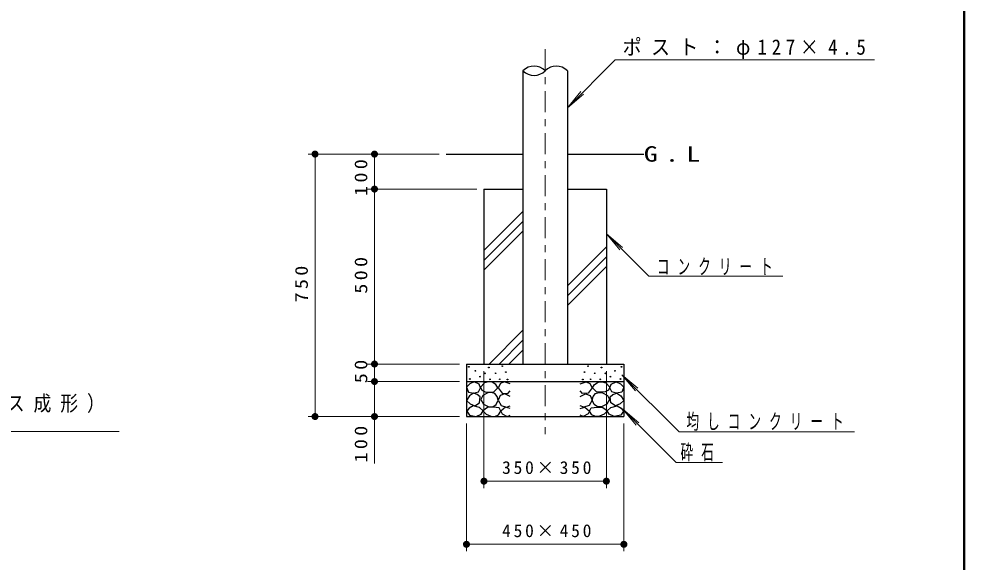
# Model space of a CAD drawing. Units: millimetres on the paper, with parts at other scales. Extents: x -365 to 0, y -54 to 257.
# Drawn here: x -135.1 to 0, y 76.4 to 154 of the extents above; entities that cross this region are included whole.
import ezdxf

# ---------------------------------------------------------------- set-up
doc = ezdxf.new("R2010")
doc.units = ezdxf.units.MM
doc.linetypes.add('USER2', pattern=[6, 3, -1, 1, -1])
doc.layers.add('LY_1', color=7, linetype='Continuous', lineweight=13)
doc.styles.add('ＭＳ ゴシック', font='')
doc.styles.get('ＭＳ ゴシック').set_extended_font_data('MS Gothic')

# ---------------------------------------------------------------- blocks, each defined once
blk = doc.blocks.new('filled_dot')
at = {"color": 0, "linetype": 'Continuous', "lineweight": -2, "const_width": 1.25}
blk.add_lwpolyline([(-0.625, 0, 1), (0.625, 0, 1)], format="xyb", close=True, dxfattribs=at)

msp = doc.modelspace()

# ---------------------------------------------------------------- linework, layer by layer
at = {"layer": 'LY_1', "lineweight": 50}
msp.add_line((0, 0), (0, 257), dxfattribs=at)
at = {"layer": 'LY_1', "linetype": 'USER2'}
msp.add_line((-59.876, 149.653), (-59.876, 94.653), dxfattribs=at)
at = {"layer": 'LY_1'}
for p, q in [((-49.878, 148.104), (-56.701, 141.281)), ((-49.878, 148.104), (-12.791, 148.104)), ((-56.701, 141.281), (-54.773, 143.579)), ((-56.701, 141.281), (-54.403, 143.209)), ((-75.013, 134.653), (-93.767, 134.653)), ((-92.767, 97.153), (-92.767, 134.653)), ((-84.269, 129.653), (-84.269, 134.653)), ((-69.626, 129.653), (-85.269, 129.653)), ((-84.269, 104.653), (-84.269, 129.653)), ((-68.626, 120.878), (-63.051, 126.453)), ((-68.626, 119.464), (-63.051, 125.039)), ((-68.626, 118.05), (-63.051, 123.625)), ((-51.126, 123.254), (-49.198, 120.956)), ((-51.126, 123.254), (-48.828, 121.325)), ((-45.073, 117.2), (-51.126, 123.254)), ((-56.701, 115.833), (-51.126, 121.408)), ((-56.701, 114.418), (-51.126, 119.993)), ((-56.701, 113.004), (-51.126, 118.579)), ((-45.073, 117.2), (-25.905, 117.2)), ((-67.881, 104.653), (-63.051, 109.483)), ((-66.467, 104.653), (-63.051, 108.068)), ((-65.053, 104.653), (-63.051, 106.654)), ((-72.126, 104.653), (-85.269, 104.653)), ((-84.269, 102.153), (-84.269, 104.653)), ((-68.626, 103.653), (-68.626, 86.92)), ((-51.126, 103.653), (-51.126, 86.92)), ((-48.912, 103.131), (-46.984, 100.833)), ((-48.912, 103.131), (-46.614, 101.203)), ((-40.743, 94.962), (-48.912, 103.131)), ((-72.126, 102.153), (-85.269, 102.153)), ((-84.269, 90.447), (-84.269, 102.153)), ((-48.785, 98.203), (-46.857, 95.905)), ((-48.785, 98.203), (-46.487, 96.275)), ((-41.168, 90.586), (-48.785, 98.203)), ((-72.126, 97.153), (-93.767, 97.153)), ((-71.126, 96.153), (-71.126, 77.897)), ((-48.626, 96.153), (-48.626, 77.897)), ((-159.743, 95.001), (-120.743, 95.001)), ((-40.743, 94.962), (-15.681, 94.962)), ((-41.168, 90.586), (-34.531, 90.586)), ((-51.126, 87.92), (-68.626, 87.92)), ((-48.626, 78.897), (-71.126, 78.897))]:
    msp.add_line(p, q, dxfattribs=at)
at = {"layer": 'LY_1', "lineweight": 25}
for p, q in [((-63.051, 146.568), (-63.051, 104.653)), ((-56.701, 146.568), (-56.701, 104.653)), ((-74.013, 134.653), (-63.051, 134.653)), ((-56.701, 134.653), (-45.786, 134.653)), ((-68.626, 129.653), (-68.626, 104.653)), ((-68.626, 129.653), (-63.051, 129.653)), ((-56.701, 129.653), (-51.126, 129.653)), ((-51.126, 129.653), (-51.126, 104.653)), ((-71.126, 104.653), (-48.626, 104.653)), ((-71.126, 104.653), (-71.126, 97.153)), ((-48.626, 104.653), (-48.626, 97.153)), ((-71.126, 102.153), (-48.626, 102.153)), ((-71.126, 97.153), (-48.626, 97.153))]:
    msp.add_line(p, q, dxfattribs=at)
for points in [[(-70.004, 102.123), (-70.638, 101.822), (-71.113, 101.347), (-70.812, 100.65), (-70.083, 100.507), (-69.386, 100.665), (-69.133, 101.252), (-69.323, 101.759)], [(-68.033, 102.128), (-68.56, 101.992), (-69.141, 101.357), (-68.911, 100.938), (-68.454, 100.701), (-67.938, 100.627), (-67.195, 100.695), (-66.627, 101.236), (-66.911, 101.736), (-67.444, 102.046)], [(-51.72, 102.128), (-51.193, 101.992), (-50.612, 101.357), (-50.842, 100.938), (-51.299, 100.701), (-51.815, 100.627), (-52.558, 100.695), (-53.126, 101.236), (-52.842, 101.736), (-52.308, 102.046)], [(-49.749, 102.123), (-49.115, 101.822), (-48.64, 101.347), (-48.941, 100.65), (-49.67, 100.507), (-50.367, 100.665), (-50.62, 101.252), (-50.43, 101.759)], [(-70.131, 100.475), (-70.669, 100.127), (-71.113, 99.446), (-70.606, 98.986), (-69.941, 98.669), (-69.244, 99.113), (-69.164, 99.953), (-69.572, 100.315)], [(-68.668, 98.911), (-68.046, 98.566), (-67.371, 98.519), (-66.857, 98.881), (-66.614, 99.479), (-66.725, 100.016), (-67.073, 100.425), (-67.539, 100.589), (-68.073, 100.533), (-68.763, 100.164), (-69.06, 99.587)], [(-51.085, 98.911), (-51.706, 98.566), (-52.382, 98.519), (-52.896, 98.881), (-53.139, 99.479), (-53.027, 100.016), (-52.68, 100.425), (-52.214, 100.589), (-51.679, 100.533), (-50.99, 100.164), (-50.693, 99.587)], [(-49.622, 100.475), (-49.083, 100.127), (-48.64, 99.446), (-49.147, 98.986), (-49.812, 98.669), (-50.509, 99.113), (-50.588, 99.953), (-50.181, 100.315)], [(-70.172, 98.679), (-70.74, 98.359), (-71.078, 97.937), (-70.675, 97.371), (-69.732, 97.168), (-69.016, 97.487), (-68.743, 97.992), (-69.282, 98.447)], [(-49.581, 98.679), (-49.012, 98.359), (-48.675, 97.937), (-49.078, 97.371), (-50.021, 97.168), (-50.736, 97.487), (-51.01, 97.992), (-50.471, 98.447)], [(-67.316, 98.472), (-68.1, 98.431), (-68.763, 97.958), (-68.33, 97.498), (-67.641, 97.188), (-67.076, 97.179), (-66.533, 97.404), (-66.195, 97.931), (-66.452, 98.417)], [(-52.436, 98.472), (-51.652, 98.431), (-50.99, 97.958), (-51.423, 97.498), (-52.112, 97.188), (-52.677, 97.179), (-53.22, 97.404), (-53.558, 97.931), (-53.301, 98.417)]]:
    msp.add_lwpolyline(points, close=True, dxfattribs=at)
for points in [[(-64.876, 101.818), (-65.732, 102.135), (-66.271, 101.865), (-66.587, 101.263), (-66.001, 100.503), (-65.225, 100.44), (-64.876, 100.836)], [(-54.876, 101.818), (-54.021, 102.135), (-53.482, 101.865), (-53.165, 101.263), (-53.752, 100.503), (-54.528, 100.44), (-54.876, 100.836)], [(-64.892, 100.012), (-65.653, 100.408), (-66.286, 100.154), (-66.587, 99.505), (-66.144, 98.729), (-65.383, 98.491), (-64.892, 98.697)], [(-54.861, 100.012), (-54.1, 100.408), (-53.466, 100.154), (-53.165, 99.505), (-53.609, 98.729), (-54.369, 98.491), (-54.861, 98.697)], [(-64.876, 98.285), (-65.542, 98.491), (-66.191, 97.936), (-66.017, 97.54), (-65.288, 97.176), (-64.876, 97.334)], [(-54.876, 98.285), (-54.211, 98.491), (-53.561, 97.936), (-53.736, 97.54), (-54.464, 97.176), (-54.876, 97.334)]]:
    msp.add_lwpolyline(points, dxfattribs=at)
for centre in [(-70.796, 104.262), (-67.929, 104.151), (-66.006, 104.357), (-53.747, 104.357), (-51.824, 104.151), (-48.957, 104.262), (-69.846, 103.691), (-69.196, 102.852), (-68.499, 103.327), (-66.952, 103.33), (-65.505, 103.506), (-54.247, 103.506), (-52.801, 103.33), (-51.254, 103.327), (-50.557, 102.852), (-49.907, 103.691), (-70.638, 102.519), (-67.754, 102.472), (-66.37, 102.479), (-65.262, 102.452), (-54.491, 102.452), (-53.382, 102.479), (-51.998, 102.472), (-49.115, 102.519)]:
    msp.add_circle(centre, 0.05, dxfattribs=at)
for centre, start, end in [((-61.464, 144.971), 45, 135), ((-61.464, 148.146), 225, 315), ((-58.289, 144.971), 45, 135)]:
    msp.add_arc(centre, 2.245, start, end, dxfattribs=at)

# ---------------------------------------------------------------- block references
at = {"layer": 'LY_1', "xscale": 0.4, "yscale": 0.4}
for p, rotation in [((-92.767, 134.653), 270), ((-84.269, 134.653), 270), ((-84.269, 129.653), 270), ((-84.269, 129.653), 90), ((-84.269, 104.653), 270), ((-84.269, 104.653), 90), ((-84.269, 102.153), 270), ((-84.269, 102.153), 90), ((-92.767, 97.153), 90), ((-84.269, 97.153), 90), ((-51.126, 87.92), 180), ((-48.626, 78.897), 180)]:
    msp.add_blockref('filled_dot', p, dxfattribs=dict(at, rotation=rotation))
for p in [(-68.626, 87.92), (-71.126, 78.897)]:
    msp.add_blockref('filled_dot', p, dxfattribs=at)

# ---------------------------------------------------------------- texts
at = {"layer": 'LY_1', "style": 'ＭＳ ゴシック'}
for s, insert, char_height, attachment_point in [('\\T1.5;\\W0.9;ポスト：φ127×4.5', (-48.791, 148.254), 2.199, 7), ('\\T1.5;\\W1.35;G.L', (-45.786, 134.653), 2.199, 4), ('\\T1.64;\\W0.6;コンクリート', (-43.905, 117.35), 2.199, 7), ('\\T1.5;\\W0.85;PL-2.7（プレス成形）', (-159.743, 100.151), 2.199, 1), ('\\T1.64;\\W0.6;均しコンクリート', (-39.681, 95.112), 2.199, 7), ('\\T1.64;\\W0.6;砕石', (-40.531, 90.736), 2.199, 7), ('\\T1.32;350×350', (-59.452, 88.92), 1.833, 8), ('\\T1.32;450×450', (-59.452, 79.897), 1.833, 8)]:
    msp.add_mtext(s, dxfattribs=dict(at, insert=insert, char_height=char_height, attachment_point=attachment_point))
at = {"layer": 'LY_1', "char_height": 1.833, "attachment_point": 8, "rotation": 90, "style": 'ＭＳ ゴシック'}
for s, insert in [('\\T1.33;\\W1.15;100', (-85.269, 131.536)), ('\\T1.33;\\W1.15;500', (-85.269, 117.57)), ('\\T1.33;\\W1.15;750', (-93.767, 116.318)), ('\\T1.34;\\W1.15;50', (-85.269, 103.831)), ('\\T1.33;\\W1.15;100', (-85.269, 93.447))]:
    msp.add_mtext(s, dxfattribs=dict(at, insert=insert))

doc.saveas('drawing.dxf')
